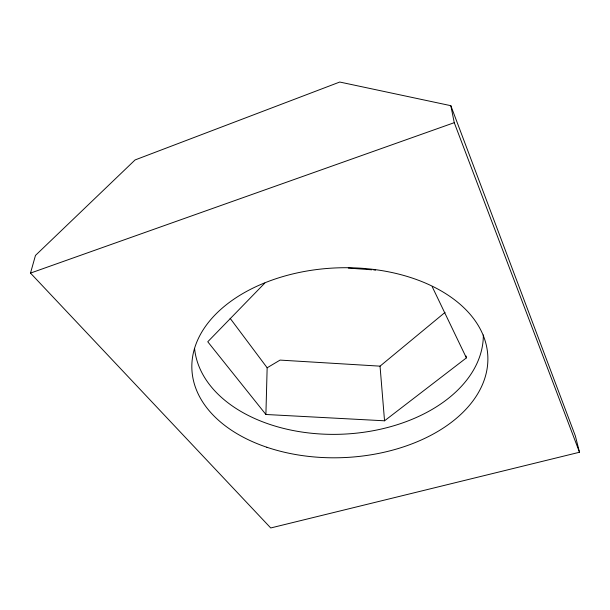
<?xml version="1.0" encoding="UTF-8"?>
<svg xmlns="http://www.w3.org/2000/svg" width="610" height="610" viewBox="0 0 610 610"><rect width="100%" height="100%" fill="white"/><g stroke="black" fill="none" stroke-linecap="round" stroke-linejoin="round"><path stroke-width="0.91" d="M466.078 356.004L466.398 357.887L384.544 420.801L265.899 414.487L267.149 367.777L230.13 318.321M30.5 273.097L35.471 255.43L135.077 159.942L339.755 82.037L450.828 105.682L575.352 435.944L579.5 452.246L270.733 527.963L30.5 273.097L454.259 122.671L450.828 105.682M264.793 283.101L207.766 341.768L265.899 414.487M267.149 367.777L280.066 360.098L380.038 366.152L445.033 312.404M348.295 268.072L371.848 269.803M373.732 269.94L375.615 270.077M432.177 286.639L466.398 357.887M454.259 122.671L579.5 452.246M380.038 366.152L384.544 420.801M483.341 334.959A144.616 95.541 -2.5 0 1 343.582 434.137A144.616 95.541 -2.5 0 1 194.567 348.363M266.875 447.26A148.108 94.916 -2.5 0 0 487.878 358.184A148.108 94.916 -2.5 0 0 264.816 282.827A148.108 94.916 -2.5 0 0 266.875 447.26"/></g></svg>
